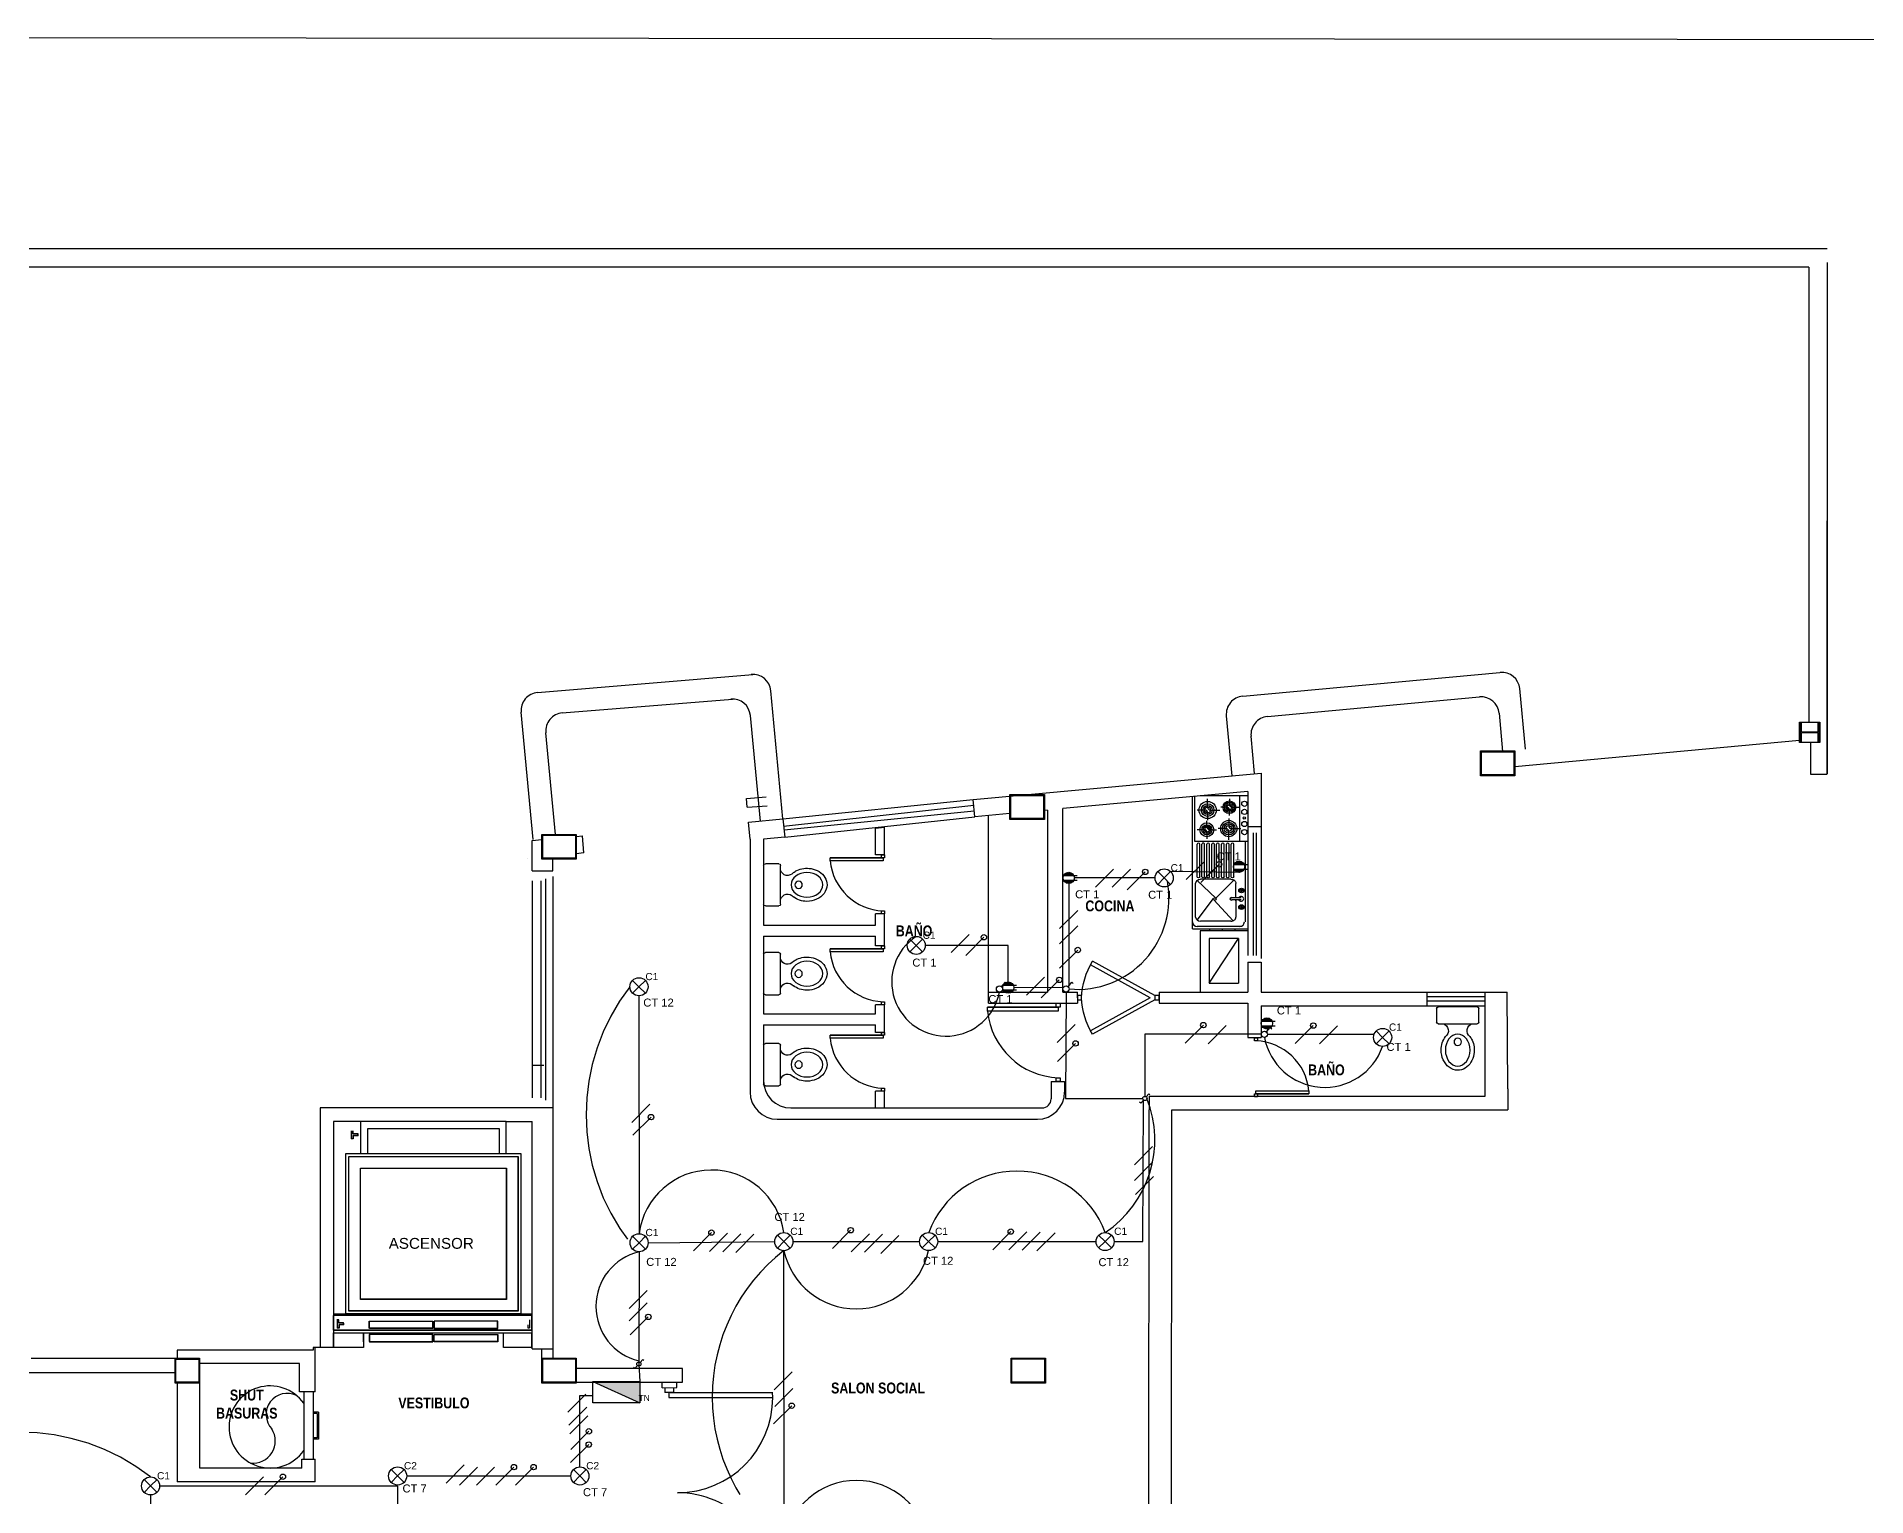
# Model space of a CAD drawing. Header units: metres. Extents: x 0 to 175, y -70 to 21.
# Drawn here: x 137.51 to 157.73, y -19.12 to -2.98 of the extents above; entities that cross this region are included whole.
import ezdxf

# ---------------------------------------------------------------- set-up
doc = ezdxf.new("R2010")
doc.units = ezdxf.units.M
doc.header["$LTSCALE"] = 0.5
doc.linetypes.add('ACAD_ISO02W100', pattern=[15, 12, -3])
doc.linetypes.add('DASHED', pattern=[19.05, 12.7, -6.35])
for name, color, linetype in [('CONTROL', 24, 'ACAD_ISO02W100'), ('CUADRO', 7, 'Continuous'), ('CUADRO DE SIMBOLO', 7, 'Continuous'), ('EDIFICIO', 8, 'Continuous'), ('ENCHUFES', 5, 'Continuous'), ('FASES', 7, 'Continuous'), ('LUMINARIA', 1, 'Continuous'), ('PUNTO LUMINARIA', 7, 'Continuous'), ('TABLA', 7, 'Continuous'), ('TABLERO', 7, 'Continuous'), ('TUBERIA-TECHO-PARED', 7, 'Continuous')]:
    doc.layers.add(name, color=color, linetype=linetype)
doc.styles.get("Standard").update_dxf_attribs({"font": 'arial.ttf'})

# ---------------------------------------------------------------- blocks, each defined once
blk = doc.blocks.new('puerta vaiven')
for p, q in [((-0.023, 0.9), (0.022, 0.9)), ((-0.023, 0.855), (-0.023, 0.9)), ((0, 0.855), (-0.023, 0.855)), ((0.022, 0.855), (0, 0.855)), ((0.022, 0.9), (0.022, 0.855)), ((-0.023, 0.045), (-0.404, 0.735)), ((0, 0.097), (-0.365, 0.757)), ((0, 0.097), (0.365, 0.757)), ((0.022, 0.045), (0.404, 0.735)), ((-0.023, 0.045), (0.022, 0.045)), ((-0.023, 0), (-0.023, 0.045)), ((0, 0), (-0.023, 0)), ((-0.023, 0.045), (0.022, 0.045)), ((0.022, 0), (0, 0)), ((0.022, 0.045), (0.022, 0))]:
    blk.add_line(p, q)
for centre, start, end in [((0.032, 0.01), 92.1815, 121.0201), ((-0.032, 0.01), 58.9799, 87.8185)]:
    blk.add_arc(centre, 0.846, start, end)
blk = doc.blocks.new('PUERTA2')
for p, q in [((-0.1, 0.925), (-0.05, 0.925)), ((-0.1, 0.025), (-0.1, 0.925)), ((-0.05, 0.925), (-0.05, 0.025)), ((-0.05, 0.025), (-0.05, 0.925)), ((-1, 0.05), (-0.95, 0.05)), ((-1, 0), (-1, 0.05)), ((-0.95, 0), (-1, 0)), ((-0.95, 0.05), (-0.95, 0.025)), ((-0.95, 0.025), (-0.95, 0)), ((-0.05, 0.025), (-0.1, 0.025)), ((-0.05, 0.05), (0, 0.05)), ((-0.05, 0), (-0.05, 0.05)), ((0, 0), (-0.05, 0)), ((0, 0.05), (0, 0.025)), ((0, 0.025), (0, 0))]:
    blk.add_line(p, q)
blk.add_arc((-0.011, -0.011), 0.94, 95.4546, 177.8185)
blk = doc.blocks.new('INODORO')
for p, q in [((0, -0.23), (0, 0.23)), ((0.02, 0.25), (0.18, 0.25)), ((0.2, 0.23), (0.2, -0.23)), ((0.18, -0.25), (0.02, -0.25))]:
    blk.add_line(p, q)
blk.add_circle((0.414, 0), 0.0438)
for centre, radius, start, end in [((0.02, 0.23), 0.02, 90, 180), ((0.18, 0.23), 0.02, 0, 90), ((0.283, 0.197), 0.0864, 196.4375, 322.7515), ((0.283, -0.197), 0.0864, 37.1646, 163.5625), ((0.02, -0.23), 0.02, 180, 270), ((0.18, -0.23), 0.02, 270, 0)]:
    blk.add_arc(centre, radius, start, end)
blk.add_ellipse((0.512, 0), major_axis=(0.188, 0), ratio=0.77871)
blk.add_open_spline([(0.352, -0.145), (0.364, -0.154), (0.378, -0.163), (0.444, -0.194), (0.504, -0.202), (0.629, -0.181), (0.692, -0.143), (0.741, -0.061), (0.75, -0.03), (0.75, 0), (0.75, 0.036), (0.737, 0.072), (0.671, 0.163), (0.591, 0.196), (0.453, 0.196), (0.396, 0.177), (0.352, 0.144)], degree=3, knots=[3.942102, 3.942102, 3.942102, 3.942102, 4.162638, 4.162638, 4.924422, 4.924422, 5.847984, 5.847984, 6.283185, 6.283185, 6.283185, 6.801532, 6.801532, 7.861895, 7.861895, 8.624417, 8.624417, 8.624417, 8.624417])
blk = doc.blocks.new('Lampara')
at = {"layer": 'LUMINARIA'}
for q in [(-0.071, 0.071), (-0.071, -0.071), (0.071, 0.071), (0.071, -0.071)]:
    blk.add_line((0, 0), q, dxfattribs=at)
blk.add_circle((0, 0), 0.1, dxfattribs=at)
blk = doc.blocks.new('Toma corriente CFGI 1 Fase')
at = {"layer": 'ENCHUFES', "lineweight": 40}
h = blk.add_hatch(color=256, dxfattribs=at)
h.dxf.hatch_style = 1
h.paths.add_polyline_path([(-0.045, 0.021), (0.045, 0.021, 0.63707)])
h.paths.add_polyline_path([(0.045, -0.021), (-0.045, -0.021, 0.63707)])
at = {"layer": 'ENCHUFES'}
for p, q in [((-0.045, 0.021), (0.074, 0.021)), ((-0.045, -0.021), (0.074, -0.021))]:
    blk.add_line(p, q, dxfattribs=at)
blk.add_circle((0, 0), 0.05, dxfattribs=at)
blk = doc.blocks.new('INTERRUPTOR')
at = {"layer": 'LUMINARIA'}
for p, q in [((0.023, 0.026), (0.065, 0.074)), ((0.065, 0.074), (0.08, 0.061))]:
    blk.add_line(p, q, dxfattribs=at)
blk.add_circle((0, 0), 0.0347, dxfattribs=at)
blk = doc.blocks.new('CONMUTABLE')
at = {"layer": 'LUMINARIA'}
for p, q in [((-0.067, -0.076), (-0.087, -0.059)), ((-0.023, -0.026), (-0.067, -0.076))]:
    blk.add_line(p, q, dxfattribs=at)
blk.add_lwpolyline([(0.023, 0.026), (0.065, 0.074), (0.08, 0.061)], dxfattribs=at)
blk.add_circle((0, 0), 0.0347, dxfattribs=at)
blk = doc.blocks.new('Tablero')
at = {"layer": 'TABLERO'}
h = blk.add_hatch(color=256, dxfattribs=at)
h.dxf.hatch_style = 1
h.paths.add_polyline_path([(-0.262, 0.12), (0.262, -0.12), (0.262, 0.12)])
blk.add_line((-0.262, 0.12), (0.262, -0.12), dxfattribs=at)
blk.add_lwpolyline([(0.262, -0.12), (-0.262, -0.12), (-0.262, 0.12), (0.262, 0.12)], close=True, dxfattribs=at)
blk = doc.blocks.new('FASE')
at = {"layer": 'FASES', "ltscale": 0.5}
blk.add_line((-0.1, -0.1), (0.1, 0.1), dxfattribs=at)
blk = doc.blocks.new('FASE NEUTRO')
at = {"layer": 'FASES', "ltscale": 0.5}
h = blk.add_hatch(dxfattribs=at)
h.set_pattern_fill('ANGLE', color=256)
h.set_pattern_definition([(0, (0, 0), (0, 6.985), [5.08, -1.905]), (90, (0, 0), (-6.985, 4e-16), [5.08, -1.905])])
h.paths.add_polyline_path([(0.07, 0.1, 1), (0.13, 0.1, 1)])
blk.add_lwpolyline([(-0.1, -0.1), (0.1, 0.1)], dxfattribs=at)
blk.add_circle((0.1, 0.1), 0.03, dxfattribs=at)

msp = doc.modelspace()

# ---------------------------------------------------------------- linework, layer by layer
at = {"layer": 'CONTROL', "ltscale": 0.5}
for centre, radius, start, end in [((149.015, -12.502), 1.009, 264.7025, 10.7087), ((147.561, -13.427), 0.601, 123.3583, 349.0102), ((145.886, -14.897), 2.304, 142.1185, 217.9224), ((151.745, -13.916), 0.678, 190.68, 340.5641), ((148.637, -15.173), 1.231, 303.5877, 21.7334), ((144.969, -16.315), 0.807, 8.1812, 172.7157), ((148.344, -16.56), 1.04, 20.3176, 159.7235), ((144.311, -17.016), 0.62, 103.2937, 256.4604), ((147.024, -18.017), 2.048, 127.8294, 232.2145), ((146.568, -16.224), 0.819, 192.4168, 347.618), ((137.324, -20.76), 2.355, 52.1285, 127.8715), ((146.57, -19.748), 0.808, 8.0198, 172.024)]:
    msp.add_arc(centre, radius, start, end, dxfattribs=at)
at = {"layer": 'CUADRO'}
msp.add_lwpolyline([(125.332, -2.977), (174.582, -3.024), (174.582, -69.414), (125.332, -69.367)], close=True, dxfattribs=at)
at = {"layer": 'EDIFICIO'}
for p, q in [((157.296, -5.325), (126.615, -5.325)), ((157.096, -5.525), (126.815, -5.525)), ((143.047, -10.229), (145.425, -10.029)), ((143.047, -10.229), (145.425, -10.029)), ((150.839, -10.269), (153.682, -10.006)), ((150.839, -10.269), (153.682, -10.006)), ((143.319, -10.455), (145.199, -10.301)), ((143.319, -10.455), (145.199, -10.301)), ((145.758, -11.627), (145.624, -10.21)), ((145.758, -11.627), (145.624, -10.21)), ((151.111, -10.495), (153.457, -10.278)), ((151.111, -10.495), (153.457, -10.278)), ((153.963, -10.856), (153.9, -10.186)), ((153.963, -10.856), (153.9, -10.186)), ((142.999, -11.855), (142.866, -10.447)), ((142.999, -11.855), (142.866, -10.447)), ((145.509, -11.651), (145.398, -10.482)), ((145.509, -11.651), (145.398, -10.482)), ((150.721, -11.149), (150.658, -10.487)), ((150.721, -11.149), (150.658, -10.487)), ((153.714, -10.88), (153.675, -10.458)), ((153.714, -10.88), (153.675, -10.458)), ((143.244, -11.797), (143.138, -10.673)), ((143.244, -11.797), (143.138, -10.673)), ((150.97, -11.125), (150.931, -10.713)), ((150.97, -11.125), (150.931, -10.713)), ((157.013, -10.665), (157.013, -10.566)), ((157.013, -10.665), (157.013, -10.566)), ((157.013, -10.665), (157.013, -10.566)), ((157.013, -10.665), (157.196, -10.665)), ((157.013, -10.665), (157.196, -10.665)), ((157.013, -10.665), (157.196, -10.665)), ((157.013, -10.77), (157.013, -10.671)), ((157.013, -10.671), (157.196, -10.671)), ((157.013, -10.77), (157.013, -10.671)), ((157.013, -10.671), (157.196, -10.671)), ((157.013, -10.77), (157.013, -10.671)), ((157.013, -10.671), (157.196, -10.671)), ((157.196, -10.566), (157.196, -10.665)), ((157.196, -10.566), (157.196, -10.665)), ((157.196, -10.566), (157.196, -10.665)), ((157.196, -10.671), (157.196, -10.77)), ((157.196, -10.671), (157.196, -10.77)), ((157.196, -10.671), (157.196, -10.77)), ((157.115, -10.78), (157.115, -11.132)), ((147.861, -11.413), (151.044, -11.119)), ((151.044, -11.119), (151.044, -11.752)), ((157.115, -11.132), (157.295, -11.132)), ((145.354, -11.399), (145.573, -11.381)), ((145.363, -11.498), (145.354, -11.399)), ((145.363, -11.498), (145.582, -11.48)), ((145.758, -11.627), (147.861, -11.413)), ((145.766, -11.708), (147.868, -11.474)), ((147.879, -11.603), (147.861, -11.413)), ((150.894, -11.324), (148.852, -11.513)), ((148.852, -13.542), (148.852, -11.513)), ((150.285, -12.843), (150.285, -11.38)), ((150.451, -11.498), (150.451, -11.405)), ((150.662, -11.496), (150.598, -11.496)), ((150.692, -11.403), (150.692, -11.466)), ((150.722, -11.496), (150.796, -11.496)), ((150.894, -11.324), (150.894, -11.872)), ((150.894, -11.384), (150.894, -11.872)), ((151.044, -11.37), (151.044, -11.752)), ((145.378, -11.663), (145.758, -11.627)), ((145.395, -11.852), (145.378, -11.663)), ((145.758, -11.627), (145.778, -11.829)), ((145.77, -11.748), (147.873, -11.536)), ((145.778, -11.829), (147.879, -11.603)), ((146.781, -11.729), (146.881, -11.719)), ((146.881, -12.025), (146.881, -11.719)), ((148.028, -13.664), (148.028, -11.589)), ((148.683, -11.528), (148.683, -13.542)), ((150.421, -11.528), (150.335, -11.528)), ((150.443, -11.716), (150.443, -11.647)), ((150.451, -11.558), (150.451, -11.641)), ((150.481, -11.528), (150.585, -11.528)), ((150.685, -11.621), (150.685, -11.703)), ((150.692, -11.59), (150.692, -11.526)), ((150.894, -11.71), (151.044, -11.71)), ((142.985, -12.2), (142.986, -11.864)), ((142.986, -11.864), (143.093, -11.855)), ((143.474, -11.819), (143.542, -11.813)), ((143.559, -12.003), (143.542, -11.813)), ((145.395, -11.852), (145.395, -14.647)), ((145.545, -11.852), (145.545, -12.802)), ((145.962, -11.813), (145.962, -11.811)), ((146.781, -12.025), (146.781, -11.729)), ((150.334, -12.265), (150.334, -11.907)), ((150.413, -11.746), (150.335, -11.746)), ((150.364, -12.265), (150.364, -11.907)), ((150.388, -12.265), (150.388, -11.907)), ((150.418, -12.265), (150.418, -11.907)), ((150.442, -12.265), (150.442, -11.907)), ((150.443, -11.776), (150.443, -11.848)), ((150.472, -12.265), (150.472, -11.907)), ((150.473, -11.746), (150.549, -11.746)), ((150.496, -12.265), (150.496, -11.907)), ((150.526, -12.265), (150.526, -11.907)), ((150.55, -12.265), (150.55, -11.907)), ((150.655, -11.733), (150.569, -11.733)), ((150.58, -12.265), (150.58, -11.907)), ((150.604, -12.265), (150.604, -11.907)), ((150.634, -12.265), (150.634, -11.907)), ((150.658, -12.265), (150.658, -11.907)), ((150.685, -11.856), (150.685, -11.763)), ((150.688, -12.265), (150.688, -11.907)), ((150.712, -12.265), (150.712, -11.907)), ((150.715, -11.733), (150.819, -11.733)), ((150.742, -12.265), (150.742, -11.907)), ((150.869, -12.766), (150.869, -11.871)), ((150.894, -11.782), (150.894, -13.138)), ((151.044, -11.752), (151.044, -13.168)), ((143.215, -12.2), (143.215, -12.072)), ((146.881, -12.025), (146.781, -12.025)), ((142.985, -12.31), (142.985, -14.711)), ((142.987, -12.2), (143.215, -12.2)), ((143.215, -12.264), (143.215, -14.758)), ((150.337, -12.306), (150.541, -12.503)), ((150.709, -12.294), (150.373, -12.294)), ((150.746, -12.298), (150.541, -12.503)), ((150.319, -12.712), (150.319, -12.339)), ((150.335, -12.744), (150.515, -12.506)), ((150.732, -12.753), (150.518, -12.522)), ((150.823, -12.5), (150.719, -12.5)), ((150.719, -12.519), (150.823, -12.519)), ((150.763, -12.5), (150.763, -12.339)), ((150.763, -12.519), (150.763, -12.712)), ((150.763, -12.533), (150.763, -12.519)), ((146.781, -12.802), (146.781, -12.675)), ((146.881, -12.675), (146.781, -12.675)), ((146.881, -13.03), (146.881, -12.675)), ((145.545, -12.802), (146.781, -12.802)), ((145.545, -12.922), (146.781, -12.922)), ((145.545, -12.922), (145.545, -13.782)), ((146.781, -13.03), (146.781, -12.922)), ((150.285, -12.843), (150.894, -12.843)), ((150.819, -12.816), (150.335, -12.816)), ((150.894, -12.865), (150.368, -12.865)), ((150.368, -12.865), (150.368, -13.542)), ((150.709, -12.757), (150.373, -12.757)), ((150.476, -12.865), (150.476, -12.843)), ((150.615, -12.865), (150.615, -12.843)), ((150.755, -12.865), (150.755, -12.843)), ((146.881, -13.03), (146.781, -13.03)), ((150.468, -12.948), (150.468, -13.442)), ((150.794, -12.948), (150.468, -12.948)), ((150.468, -13.442), (150.794, -12.948)), ((150.794, -12.948), (150.794, -13.442)), ((150.894, -13.21), (151.044, -13.21)), ((150.894, -13.21), (150.894, -13.542)), ((151.044, -13.21), (151.044, -13.542)), ((148.028, -13.542), (148.683, -13.542)), ((148.456, -13.542), (148.456, -13.542)), ((148.852, -13.542), (149.014, -13.542)), ((149.014, -13.603), (149.014, -13.542)), ((149.914, -13.542), (149.914, -13.664)), ((149.914, -13.542), (150.894, -13.542)), ((150.468, -13.442), (150.794, -13.442)), ((151.044, -13.542), (151.044, -13.542)), ((151.044, -13.542), (152.878, -13.542)), ((152.878, -13.692), (152.878, -13.542)), ((152.878, -13.542), (153.763, -13.542)), ((153.519, -14.692), (153.518, -13.542)), ((153.769, -14.612), (153.763, -13.542)), ((146.781, -13.782), (146.781, -13.68)), ((146.881, -13.68), (146.781, -13.68)), ((146.881, -13.986), (146.881, -13.68)), ((148.028, -13.664), (149.014, -13.664)), ((149.014, -13.603), (149.014, -13.664)), ((149.914, -13.664), (150.894, -13.664)), ((150.894, -13.664), (150.894, -14.042)), ((151.044, -13.692), (151.044, -14.042)), ((151.044, -13.692), (152.878, -13.692)), ((152.878, -13.591), (153.518, -13.591)), ((152.878, -13.639), (153.519, -13.639)), ((152.878, -13.692), (153.519, -13.692)), ((145.545, -13.782), (146.781, -13.782)), ((145.545, -13.902), (146.781, -13.902)), ((145.545, -13.902), (145.545, -14.522)), ((146.781, -13.986), (146.781, -13.902)), ((146.881, -13.986), (146.781, -13.986)), ((150.894, -14.042), (151.044, -14.042)), ((143.115, -14.353), (142.995, -14.353)), ((148.721, -14.53), (148.871, -14.53)), ((148.721, -14.53), (148.721, -14.722)), ((148.871, -14.53), (148.871, -14.647)), ((143.215, -14.758), (143.215, -17.484)), ((146.781, -14.822), (146.781, -14.636)), ((146.881, -14.636), (146.781, -14.636)), ((146.881, -14.822), (146.881, -14.636)), ((149.804, -14.692), (153.519, -14.692)), ((149.804, -14.692), (149.804, -14.842)), ((153.769, -14.612), (153.769, -14.843)), ((143.215, -14.822), (140.644, -14.822)), ((140.644, -14.822), (140.644, -17.469)), ((145.695, -14.947), (148.571, -14.947)), ((145.845, -14.822), (146.781, -14.822)), ((146.671, -14.822), (148.621, -14.822)), ((149.799, -22.527), (149.804, -14.842)), ((150.049, -22.527), (150.054, -14.842)), ((150.054, -14.842), (153.769, -14.843)), ((140.79, -14.97), (140.79, -17.469)), ((141.089, -14.97), (140.79, -14.97)), ((140.988, -15.074), (140.988, -15.162)), ((141.008, -15.162), (140.988, -15.162)), ((140.99, -15.076), (140.99, -15.165)), ((141.01, -15.165), (140.99, -15.165)), ((141.008, -15.107), (141.008, -15.074)), ((141.062, -15.107), (141.008, -15.107)), ((141.062, -15.128), (141.008, -15.128)), ((141.008, -15.128), (141.008, -15.162)), ((141.01, -15.109), (141.01, -15.076)), ((141.063, -15.109), (141.01, -15.109)), ((141.063, -15.131), (141.01, -15.131)), ((141.01, -15.131), (141.01, -15.165)), ((141.062, -15.128), (141.062, -15.107)), ((141.063, -15.131), (141.063, -15.109)), ((142.701, -14.97), (142.985, -14.97)), ((142.985, -17.484), (142.985, -14.97)), ((140.79, -17.276), (140.79, -17.115)), ((140.792, -17.278), (140.792, -17.117)), ((140.849, -17.164), (140.829, -17.164)), ((140.831, -17.164), (140.831, -17.253)), ((140.851, -17.166), (140.831, -17.166)), ((140.833, -17.166), (140.833, -17.255)), ((140.849, -17.198), (140.849, -17.164)), ((140.851, -17.2), (140.851, -17.166)), ((142.958, -17.164), (142.958, -17.253)), ((142.984, -17.276), (142.984, -17.115)), ((142.985, -17.278), (142.985, -17.117)), ((140.79, -17.469), (140.79, -17.308)), ((140.792, -17.471), (140.792, -17.31)), ((140.851, -17.253), (140.831, -17.253)), ((140.853, -17.255), (140.833, -17.255)), ((140.903, -17.198), (140.849, -17.198)), ((140.903, -17.219), (140.849, -17.219)), ((140.905, -17.2), (140.851, -17.2)), ((140.851, -17.219), (140.851, -17.253)), ((140.905, -17.221), (140.851, -17.221)), ((140.853, -17.221), (140.853, -17.255)), ((140.903, -17.219), (140.903, -17.198)), ((140.905, -17.221), (140.905, -17.2)), ((141.122, -17.405), (141.122, -17.308)), ((141.122, -17.308), (141.122, -17.469)), ((141.123, -17.407), (141.123, -17.31)), ((141.123, -17.31), (141.123, -17.471)), ((142.669, -17.469), (142.669, -17.308)), ((142.671, -17.471), (142.671, -17.31)), ((142.938, -17.219), (142.938, -17.253)), ((142.938, -17.253), (142.958, -17.253)), ((142.984, -17.469), (142.984, -17.308)), ((142.985, -17.471), (142.985, -17.31)), ((137.452, -17.59), (139.04, -17.59)), ((139.065, -17.499), (139.065, -17.589)), ((139.315, -17.499), (139.065, -17.499)), ((140.565, -17.499), (139.315, -17.499)), ((140.79, -17.469), (140.565, -17.469)), ((140.565, -17.469), (140.565, -17.499)), ((140.59, -17.959), (140.59, -17.469)), ((142.985, -17.484), (143.215, -17.484)), ((143.093, -17.587), (143.093, -17.484)), ((143.215, -17.484), (143.215, -17.587)), ((135.712, -17.745), (139.04, -17.745)), ((139.315, -18.804), (139.315, -17.649)), ((140.415, -17.649), (139.315, -17.649)), ((140.417, -17.959), (140.415, -17.649)), ((144.649, -17.704), (143.474, -17.704)), ((144.649, -17.854), (144.649, -17.704)), ((139.065, -17.862), (139.065, -18.954)), ((139.315, -18.698), (139.315, -17.949)), ((140.59, -17.959), (140.417, -17.959)), ((140.463, -17.959), (140.463, -18.704)), ((140.567, -17.959), (140.542, -17.959)), ((140.567, -17.959), (140.567, -18.704)), ((143.474, -17.854), (144.649, -17.854)), ((144.423, -17.915), (144.423, -17.849)), ((144.423, -17.915), (144.585, -17.914)), ((144.454, -17.914), (144.454, -17.968)), ((144.55, -17.968), (144.454, -17.968)), ((144.496, -17.968), (144.496, -18.022)), ((144.512, -17.969), (145.646, -17.969)), ((144.549, -17.914), (144.55, -17.968)), ((144.585, -17.914), (144.585, -17.849)), ((145.646, -18.023), (145.644, -17.969)), ((140.625, -18.186), (140.567, -18.186)), ((140.625, -18.186), (140.625, -18.485)), ((144.496, -18.023), (145.646, -18.023)), ((140.61, -18.2), (140.567, -18.2)), ((140.61, -18.2), (140.61, -18.47)), ((140.61, -18.47), (140.567, -18.47)), ((140.625, -18.485), (140.567, -18.485)), ((139.97, -18.804), (139.315, -18.804)), ((140.44, -18.804), (139.97, -18.804)), ((140.44, -18.804), (140.44, -18.704)), ((140.44, -18.704), (140.59, -18.704)), ((140.59, -18.954), (140.59, -18.704)), ((140.59, -18.954), (139.065, -18.954))]:
    msp.add_line(p, q, dxfattribs=at)
at = {"layer": 'EDIFICIO', "linetype": 'DASHED'}
for p, q in [((157.096, -5.525), (157.095, -10.556)), ((157.297, -5.522), (157.295, -11.132)), ((157.296, -5.474), (157.296, -11.133))]:
    msp.add_line(p, q, dxfattribs=at)
at = {"layer": 'EDIFICIO', "ltscale": 0.05}
for p, q in [((156.993, -10.759), (153.846, -11.051)), ((148.266, -11.567), (147.879, -11.603)), ((148.683, -11.528), (148.647, -11.532)), ((145.778, -11.829), (145.545, -11.852)), ((142.935, -12.06), (142.935, -12.06)), ((143.559, -12.003), (143.474, -12.011))]:
    msp.add_line(p, q, dxfattribs=at)
at = {"layer": 'EDIFICIO', "linetype": 'ByBlock'}
for p, q in [((150.307, -11.378), (150.307, -11.872)), ((150.894, -11.372), (150.37, -11.372)), ((150.807, -11.872), (150.807, -11.372)), ((150.307, -11.872), (150.894, -11.872))]:
    msp.add_line(p, q, dxfattribs=at)
at = {"layer": 'EDIFICIO', "ltscale": 0.025}
for p, q in [((150.956, -11.782), (150.956, -13.138)), ((150.986, -11.782), (150.986, -13.138)), ((143.087, -14.711), (143.087, -12.31)), ((143.137, -14.734), (143.137, -12.287))]:
    msp.add_line(p, q, dxfattribs=at)
at = {"layer": 'EDIFICIO'}
for points in [[(156.993, -10.556), (157.217, -10.556), (157.217, -10.78), (156.993, -10.78)], [(156.993, -10.556), (157.217, -10.556), (157.217, -10.78), (156.993, -10.78)], [(156.993, -10.556), (157.217, -10.556), (157.217, -10.78), (156.993, -10.78)], [(153.846, -11.15), (153.466, -11.15), (153.466, -10.874), (153.846, -10.874)], [(148.647, -11.632), (148.266, -11.632), (148.266, -11.356), (148.647, -11.356)], [(143.474, -12.072), (143.093, -12.072), (143.093, -11.797), (143.474, -11.797)], [(140.928, -15.325), (142.862, -15.325), (142.862, -17.098), (140.928, -17.098)], [(140.96, -15.357), (142.83, -15.357), (142.83, -17.066), (140.96, -17.066)], [(140.962, -15.36), (142.832, -15.36), (142.832, -17.068), (140.962, -17.068)], [(141.089, -15.486), (142.701, -15.486), (142.701, -16.937), (141.089, -16.937)], [(141.091, -15.489), (142.703, -15.489), (142.703, -16.939), (141.091, -16.939)], [(141.186, -17.178), (141.887, -17.178), (141.887, -17.258), (141.186, -17.258)], [(141.188, -17.181), (141.889, -17.181), (141.889, -17.26), (141.188, -17.26)], [(142.605, -17.178), (141.903, -17.178), (141.903, -17.258), (142.605, -17.258)], [(142.606, -17.181), (141.905, -17.181), (141.905, -17.26), (142.606, -17.26)], [(141.186, -17.405), (141.887, -17.405), (141.887, -17.326), (141.186, -17.326)], [(141.188, -17.407), (141.889, -17.407), (141.889, -17.328), (141.188, -17.328)], [(142.605, -17.405), (141.903, -17.405), (141.903, -17.326), (142.605, -17.326)], [(142.606, -17.407), (141.905, -17.407), (141.905, -17.328), (142.606, -17.328)], [(139.312, -17.863), (139.04, -17.863), (139.04, -17.589), (139.312, -17.589)], [(139.312, -17.863), (139.04, -17.863), (139.04, -17.589), (139.312, -17.589)], [(143.474, -17.863), (143.093, -17.863), (143.093, -17.587), (143.474, -17.587)], [(148.659, -17.863), (148.279, -17.863), (148.279, -17.587), (148.659, -17.587)]]:
    msp.add_lwpolyline(points, close=True, dxfattribs=at)
for points in [[(157.013, -10.77), (157.003, -10.77), (157.003, -10.566), (157.013, -10.566)], [(157.196, -10.566), (157.207, -10.566), (157.207, -10.77), (157.196, -10.77)], [(153.836, -11.14), (153.476, -11.14), (153.476, -10.884), (153.836, -10.884), (153.836, -11.14)], [(153.816, -10.884), (153.836, -10.884), (153.836, -11.14)], [(153.816, -10.884), (153.836, -10.884), (153.836, -11.14)], [(148.637, -11.622), (148.276, -11.622), (148.276, -11.366), (148.637, -11.366), (148.637, -11.622)], [(143.464, -12.062), (143.103, -12.062), (143.103, -11.807), (143.464, -11.807), (143.464, -12.062)], [(142.701, -15.325), (142.701, -14.97), (141.089, -14.97), (141.089, -15.325)], [(141.17, -15.325), (141.17, -15.05), (142.621, -15.05), (142.621, -15.325)], [(140.79, -17.098), (142.984, -17.098)], [(142.984, -17.115), (142.669, -17.115), (141.122, -17.115), (140.79, -17.115)], [(140.792, -17.101), (142.985, -17.101)], [(142.985, -17.117), (142.671, -17.117), (141.123, -17.117), (140.792, -17.117)], [(140.79, -17.276), (142.984, -17.276)], [(140.79, -17.308), (142.984, -17.308)], [(140.792, -17.278), (142.985, -17.278)], [(140.792, -17.31), (142.985, -17.31)], [(141.122, -17.469), (140.79, -17.469)], [(141.123, -17.471), (140.792, -17.471)], [(142.984, -17.469), (142.669, -17.469)], [(142.985, -17.471), (142.671, -17.471)], [(139.302, -17.853), (139.05, -17.853), (139.05, -17.599), (139.302, -17.599), (139.302, -17.853)], [(139.069, -17.853), (139.05, -17.853), (139.05, -17.599), (139.069, -17.599)], [(139.069, -17.853), (139.05, -17.853), (139.05, -17.599), (139.069, -17.599)], [(143.464, -17.853), (143.103, -17.853), (143.103, -17.597), (143.464, -17.597), (143.464, -17.853)], [(148.649, -17.853), (148.289, -17.853), (148.289, -17.597), (148.649, -17.597), (148.649, -17.853)], [(148.649, -17.853), (148.289, -17.853), (148.289, -17.597), (148.649, -17.597), (148.649, -17.853)], [(148.649, -17.853), (148.289, -17.853), (148.289, -17.597), (148.649, -17.597), (148.649, -17.853)], [(148.649, -17.853), (148.289, -17.853), (148.289, -17.597), (148.649, -17.597), (148.649, -17.853)]]:
    msp.add_lwpolyline(points, dxfattribs=at)
at = {"layer": 'EDIFICIO', "linetype": 'ByBlock'}
for centre, radius in [((150.451, -11.528), 0.0952), ((150.451, -11.528), 0.0698), ((150.451, -11.528), 0.0512), ((150.451, -11.528), 0.0325), ((150.692, -11.497), 0.0696), ((150.692, -11.497), 0.0553), ((150.692, -11.497), 0.0409), ((150.692, -11.497), 0.0266), ((150.857, -11.459), 0.0287), ((150.857, -11.549), 0.0287), ((150.443, -11.746), 0.0769), ((150.443, -11.746), 0.0553), ((150.443, -11.746), 0.0409), ((150.443, -11.746), 0.0266), ((150.685, -11.733), 0.0897), ((150.685, -11.733), 0.0698), ((150.685, -11.733), 0.0512), ((150.685, -11.733), 0.0325), ((150.857, -11.683), 0.0287), ((150.856, -11.616), 0.0139), ((150.857, -11.772), 0.0287)]:
    msp.add_circle(centre, radius, dxfattribs=at)
at = {"layer": 'EDIFICIO'}
for centre, radius, start, end in [((145.425, -10.229), 0.2, 5.3969, 95.2857), ((145.425, -10.229), 0.2, 5.3969, 95.2857), ((153.701, -10.205), 0.2, 5.3969, 95.2857), ((153.701, -10.205), 0.2, 5.3969, 95.2857), ((143.065, -10.428), 0.2, 95.2857, 185.3969), ((143.065, -10.428), 0.2, 95.2857, 185.3969), ((145.199, -10.501), 0.2, 5.3969, 95.2857), ((145.199, -10.501), 0.2, 5.3969, 95.2857), ((150.857, -10.468), 0.2, 95.2857, 185.3969), ((150.857, -10.468), 0.2, 95.2857, 185.3969), ((153.475, -10.477), 0.2, 5.3969, 95.2857), ((153.475, -10.477), 0.2, 5.3969, 95.2857), ((143.337, -10.654), 0.2, 95.2857, 185.3969), ((143.337, -10.654), 0.2, 95.2857, 185.3969), ((151.13, -10.694), 0.2, 95.2857, 185.3969), ((151.13, -10.694), 0.2, 95.2857, 185.3969), ((150.481, -11.498), 0.03, 180, 270), ((150.662, -11.526), 0.03, 0, 90), ((150.722, -11.466), 0.03, 180, 270), ((150.421, -11.558), 0.03, 0, 90), ((150.473, -11.716), 0.03, 180, 270), ((150.715, -11.703), 0.03, 180, 270), ((150.413, -11.776), 0.03, 0, 90), ((150.655, -11.763), 0.03, 0, 90), ((150.335, -12.766), 0.05, 180, 270), ((150.807, -12.766), 0.05, 270, 360), ((145.845, -14.522), 0.3, 180, 270), ((145.695, -14.647), 0.3, 180, 270), ((148.571, -14.647), 0.3, 270, 360), ((148.621, -14.722), 0.1, 270, 0), ((140.091, -18.349), 0.454, 35.1549, 324.8451), ((140.282, -18.212), 0.235, 64.8034, 222.605), ((144.592, -18.023), 1.054, 270.0193, 0.0193), ((139.901, -18.503), 0.247, 263.9553, 32.4495), ((144.592, -20.133), 1.056, 357.208, 89.9706)]:
    msp.add_arc(centre, radius, start, end, dxfattribs=at)
for centre, major_axis, start_param, end_param in [((150.349, -11.907), (-0.015, 0), 3.141593, 6.283185), ((150.403, -11.907), (0.015, 0), 0, 3.141593), ((150.457, -11.907), (-0.015, 0), 3.141593, 6.283185), ((150.511, -11.907), (-0.015, 0), 3.141593, 6.283185), ((150.565, -11.907), (-0.015, 0), 3.141593, 6.283185), ((150.619, -11.907), (-0.015, 0), 3.141593, 6.283185), ((150.673, -11.907), (-0.015, 0), 3.141593, 6.283185), ((150.727, -11.907), (-0.015, 0), 3.141593, 6.283185), ((150.529, -12.512), (-0.0162, 0), 1.570796326786477, 7.853981633966062), ((150.712, -12.51), (-0.0163, 0), 3.889506, 8.676865), ((150.712, -12.51), (-0.0141, 0), 4.051203, 8.515168), ((150.712, -12.51), (-0.0132, 0), 4.140507, 8.425864), ((150.821, -12.51), (0.0302, 0), 3.517748, 9.048623), ((150.825, -12.418), (0.0302, 0), -1.570796, 4.712389), ((150.825, -12.418), (-0.0216, 0), 1.570796326783585, 7.853981633963171), ((150.825, -12.418), (-0.00597, 0), 1.570796326771469, 7.853981633951055), ((150.373, -12.712), (0.054, 0), 3.141593, 4.712389), ((150.709, -12.712), (-0.054, 0), 1.570796, 3.141593), ((150.825, -12.601), (0.0302, 0), -1.570796, 4.712389), ((150.825, -12.601), (-0.0216, 0), 1.570796326794014, 7.853981633973598), ((150.825, -12.601), (0.00597, 0), -1.570796, 4.712389)]:
    msp.add_ellipse(centre, major_axis=major_axis, ratio=0.833333, start_param=start_param, end_param=end_param, dxfattribs=at)
at = {"layer": 'EDIFICIO', "extrusion": (0, 0, -1)}
for centre, major_axis, start_param, end_param in [((150.373, -12.339), (0.054, 0), 3.141593, 4.712389), ((150.349, -12.265), (-0.015, 0), 3.141593, 6.283185), ((150.403, -12.265), (0.015, 0), 0, 3.141593), ((150.457, -12.265), (-0.015, 0), 3.141593, 6.283185), ((150.511, -12.265), (-0.015, 0), 3.141593, 6.283185), ((150.565, -12.265), (-0.015, 0), 3.141593, 6.283185), ((150.619, -12.265), (-0.015, 0), 3.141593, 6.283185), ((150.673, -12.265), (-0.015, 0), 3.141593, 6.283185), ((150.709, -12.339), (-0.054, 0), 1.570796, 3.141593), ((150.727, -12.265), (-0.015, 0), 3.141593, 6.283185)]:
    msp.add_ellipse(centre, major_axis=major_axis, ratio=0.833333, start_param=start_param, end_param=end_param, dxfattribs=at)
at = {"layer": 'PUNTO LUMINARIA'}
for p in [(149.971, -12.279), (147.231, -13.025), (144.167, -13.482), (152.385, -14.042), (144.168, -16.312), (145.768, -16.3), (147.368, -16.299), (149.318, -16.299), (138.77, -19.001), (143.514, -18.891)]:
    msp.add_point(p, dxfattribs=at)
at = {"layer": 'TUBERIA-TECHO-PARED', "ltscale": 0.5}
for points in [[(149.871, -12.279), (148.979, -12.279)], [(150.798, -12.217), (150.042, -12.209)], [(148.916, -12.342), (148.916, -13.473)], [(148.248, -13.428), (148.248, -13.025), (147.331, -13.025)], [(148.311, -13.491), (148.852, -13.488)], [(148.887, -13.542), (148.882, -14.717), (149.734, -14.717)], [(144.167, -13.582), (144.168, -16.212)], [(151.044, -14.007), (149.758, -14.007), (149.758, -14.693)], [(151.114, -14.007), (152.291, -14.007)], [(149.418, -16.299), (149.734, -16.299), (149.742, -14.734)], [(144.268, -16.312), (145.668, -16.3)], [(145.868, -16.3), (147.268, -16.299)], [(147.468, -16.299), (149.218, -16.299)], [(144.168, -16.412), (144.166, -17.653), (144.175, -17.846)], [(145.77, -19.636), (145.768, -16.4)], [(143.514, -18.791), (143.514, -18), (143.656, -18)], [(138.87, -19.001), (141.5, -19.001)], [(141.5, -19.001), (141.5, -23.242), (141.684, -23.242)], [(141.6, -18.891), (143.414, -18.891)], [(138.77, -19.101), (138.77, -21.368)]]:
    msp.add_lwpolyline(points, dxfattribs=at)
at = {"layer": 'TUBERIA-TECHO-PARED'}
msp.add_point((141.5, -18.891), dxfattribs=at)

# ---------------------------------------------------------------- block references
at = {"layer": 'CUADRO DE SIMBOLO', "lineweight": 20, "xscale": 0.6748807551529334, "yscale": 0.6748807551529334, "zscale": 0.6748807551529334}
for p in [(149.758, -14.717), (144.166, -17.653)]:
    msp.add_blockref('CONMUTABLE', p, dxfattribs=at)
at = {"layer": 'EDIFICIO', "ltscale": 0.1, "yscale": 0.9333333335539464, "zscale": 0.9333333335536669}
for p, xscale, rotation in [((145.545, -12.355), -0.9333333335534916, 180), ((145.545, -13.337), -0.9333333335534916, 180), ((153.215, -13.705), -0.9333333335537191, 90), ((145.545, -14.343), -0.9333333335534916, 180)]:
    msp.add_blockref('INODORO', p, dxfattribs=dict(at, xscale=xscale, rotation=rotation))
at = {"layer": 'EDIFICIO'}
for p, xscale, yscale, zscale, rotation in [((146.881, -12.025), 0.6500000000000911, 0.6500000000000911, 0.6500000000000911, 89.99999999991982), ((146.881, -13.03), 0.6500000000000911, 0.6500000000000911, 0.6500000000000911, 89.99999999991982), ((148.821, -13.664), 0.8664553772941872, 0.8664553772941872, 0.8664553772941872, 89.9999999999098), ((146.881, -13.986), 0.6500000000000911, 0.6500000000000911, 0.6500000000000911, 89.99999999991982), ((150.969, -14.698), 0.6500000000000911, 0.6500000000000911, 0.6500000000000911, 269.9999999999199)]:
    msp.add_blockref('PUERTA2', p, dxfattribs=dict(at, xscale=xscale, yscale=yscale, zscale=zscale, rotation=rotation))
at = {"layer": 'EDIFICIO', "xscale": -1, "rotation": 90}
msp.add_blockref('puerta vaiven', (149.914, -13.603), dxfattribs=at)
at = {"layer": 'ENCHUFES', "xscale": 1.253129811695345, "yscale": 1.253129811695345, "zscale": 1.253129811695345}
for p in [(150.798, -12.155), (148.916, -12.279), (148.248, -13.491), (151.106, -13.887)]:
    msp.add_blockref('Toma corriente CFGI 1 Fase', p, dxfattribs=at)
at = {"layer": 'FASES', "ltscale": 0.5}
for name, p in [('FASE', (150.315, -12.197)), ('FASE NEUTRO', (150.477, -12.228, 5.02)), ('FASE', (149.311, -12.281)), ('FASE', (149.498, -12.281)), ('FASE NEUTRO', (149.661, -12.312, 5.02)), ('FASE', (148.916, -12.739)), ('FASE', (147.716, -13.004)), ('FASE NEUTRO', (147.879, -13.035, 5.02)), ('FASE', (148.916, -12.908)), ('FASE NEUTRO', (148.916, -13.176, 5.02)), ('FASE', (148.549, -13.475)), ('FASE NEUTRO', (148.712, -13.506, 5.02)), ('FASE', (148.889, -13.999)), ('FASE NEUTRO', (150.304, -14.006, 5.02)), ('FASE', (150.556, -14.012)), ('FASE NEUTRO', (151.519, -14.011, 5.02)), ('FASE', (151.788, -14.014)), ('FASE NEUTRO', (148.892, -14.209, 5.02)), ('FASE', (144.188, -14.881)), ('FASE NEUTRO', (144.2, -15.023, 5.02)), ('FASE', (149.743, -15.349)), ('FASE', (149.743, -15.523)), ('FASE', (149.754, -15.68)), ('FASE NEUTRO', (144.868, -16.3, 5.02)), ('FASE NEUTRO', (146.406, -16.274, 5.02)), ('FASE NEUTRO', (148.176, -16.289, 5.02)), ('FASE', (145.045, -16.308, 5.02)), ('FASE', (145.192, -16.312, 5.02)), ('FASE', (145.337, -16.319)), ('FASE', (146.613, -16.314, 5.02)), ('FASE', (146.76, -16.318, 5.02)), ('FASE', (146.94, -16.332)), ('FASE', (148.354, -16.291, 5.02)), ('FASE', (148.501, -16.295, 5.02)), ('FASE', (148.665, -16.301)), ('FASE', (144.158, -16.939)), ('FASE', (144.158, -17.077)), ('FASE NEUTRO', (144.17, -17.232, 5.02)), ('FASE', (145.761, -17.838)), ('FASE', (143.481, -18.085, 5.02)), ('FASE', (145.769, -18.024)), ('FASE', (143.491, -18.229, 5.02)), ('FASE NEUTRO', (145.755, -18.214, 5.02)), ('FASE', (143.502, -18.325)), ('FASE NEUTRO', (143.514, -18.497, 2.51)), ('FASE NEUTRO', (143.512, -18.643, 2.51)), ('FASE', (142.137, -18.869, 5.02)), ('FASE', (142.284, -18.893, 5.02)), ('FASE', (142.47, -18.893, 5.02)), ('FASE NEUTRO', (142.685, -18.893, 5.02)), ('FASE NEUTRO', (142.902, -18.893, 5.02)), ('FASE', (139.918, -18.999, 5.02)), ('FASE NEUTRO', (140.132, -18.999, 5.02))]:
    msp.add_blockref(name, p, dxfattribs=at)
at = {"layer": 'LUMINARIA'}
for name, p in [('Lampara', (149.971, -12.279)), ('Lampara', (147.231, -13.025)), ('Lampara', (144.167, -13.482)), ('INTERRUPTOR', (148.151, -13.507)), ('INTERRUPTOR', (148.887, -13.507)), ('INTERRUPTOR', (151.079, -14.007)), ('Lampara', (152.385, -14.042)), ('Lampara', (144.168, -16.312)), ('Lampara', (145.768, -16.3)), ('Lampara', (147.368, -16.299)), ('Lampara', (149.318, -16.299)), ('Lampara', (143.514, -18.891)), ('Lampara', (138.77, -19.001))]:
    msp.add_blockref(name, p, dxfattribs=at)
at = {"layer": 'TABLA', "xscale": 0.990470253042132, "yscale": 0.990470253042132, "zscale": 0.990470253042132}
msp.add_blockref('Tablero', (143.916, -17.964), dxfattribs=at)
at = {"layer": 'TUBERIA-TECHO-PARED'}
msp.add_blockref('Lampara', (141.5, -18.891), dxfattribs=at)

# ---------------------------------------------------------------- texts
at = {"layer": 'EDIFICIO', "char_height": 0.12, "attachment_point": 5}
for s, insert, width in [('{\\fArial Narrow|b1|i0|c238|p34;COCINA}', (149.371, -12.589), 0.73584), ('{\\fArial Narrow|b1|i0|c0|p34;BAÑO}', (147.207, -12.865), 0.73584), ('{\\fArial Narrow|b1|i0|c0|p34;BAÑO}', (151.764, -14.402), 0.73584), ('ASCENSOR ', (141.872, -16.32), 0.86959), ('{\\fArial Narrow|b1|i0|c0|p34;SHUT BASURAS}', (139.833, -18.097), 0.73584), ('{\\fArial Narrow|b1|i0|c0|p34;SALON SOCIAL}', (146.809, -17.919), 1.80802), ('{\\fArial Narrow|b1|i0|c238|p34;VESTIBULO}', (141.901, -18.084), 0.73584)]:
    msp.add_mtext(s, dxfattribs=dict(at, insert=insert, width=width))
at = {"layer": 'ENCHUFES', "color": 5}
for p in [(150.55, -12.085), (148.987, -12.504), (148.028, -13.662), (151.216, -13.788)]:
    msp.add_text('CT 1', height=0.0884, dxfattribs=at).set_placement(p)
at = {"layer": 'LUMINARIA'}
for s, p in [('CT 1', (149.794, -12.509)), ('CT 1', (147.188, -13.259)), ('CT 12', (144.215, -13.701)), ('CT 1', (152.428, -14.191)), ('CT 12', (145.664, -16.071)), ('CT 12', (144.247, -16.568)), ('CT 12', (147.305, -16.556)), ('CT 12', (149.245, -16.571)), ('CT 7', (141.554, -19.073)), ('CT 7', (143.548, -19.114))]:
    msp.add_text(s, height=0.0884, dxfattribs=at).set_placement(p)
at = {"layer": 'TABLA', "ltscale": 0.5, "char_height": 0.08, "attachment_point": 1}
for s, insert in [('C1', (150.042, -12.126)), ('C1', (147.302, -12.872)), ('C1', (144.238, -13.329)), ('C1', (152.455, -13.888)), ('C1', (144.239, -16.159)), ('C1', (145.839, -16.146)), ('C1', (147.439, -16.146)), ('C1', (149.418, -16.145)), ('C2', (143.584, -18.737)), ('C1', (138.841, -18.848))]:
    msp.add_mtext_dynamic_manual_height_columns(s, width=0.13475, gutter_width=12.5, heights=[0], dxfattribs=dict(at, insert=insert))
at = {"layer": 'TABLA', "insert": (144.163, -17.995), "char_height": 0.0665, "attachment_point": 1}
msp.add_mtext_dynamic_manual_height_columns('TN', width=0.06653, gutter_width=0.333, heights=[0], dxfattribs=at)
at = {"layer": 'TUBERIA-TECHO-PARED', "ltscale": 0.5, "insert": (141.57, -18.737), "char_height": 0.08, "attachment_point": 1}
msp.add_mtext_dynamic_manual_height_columns('C2', width=0.13475, gutter_width=12.5, heights=[0], dxfattribs=at)

doc.saveas('drawing.dxf')
